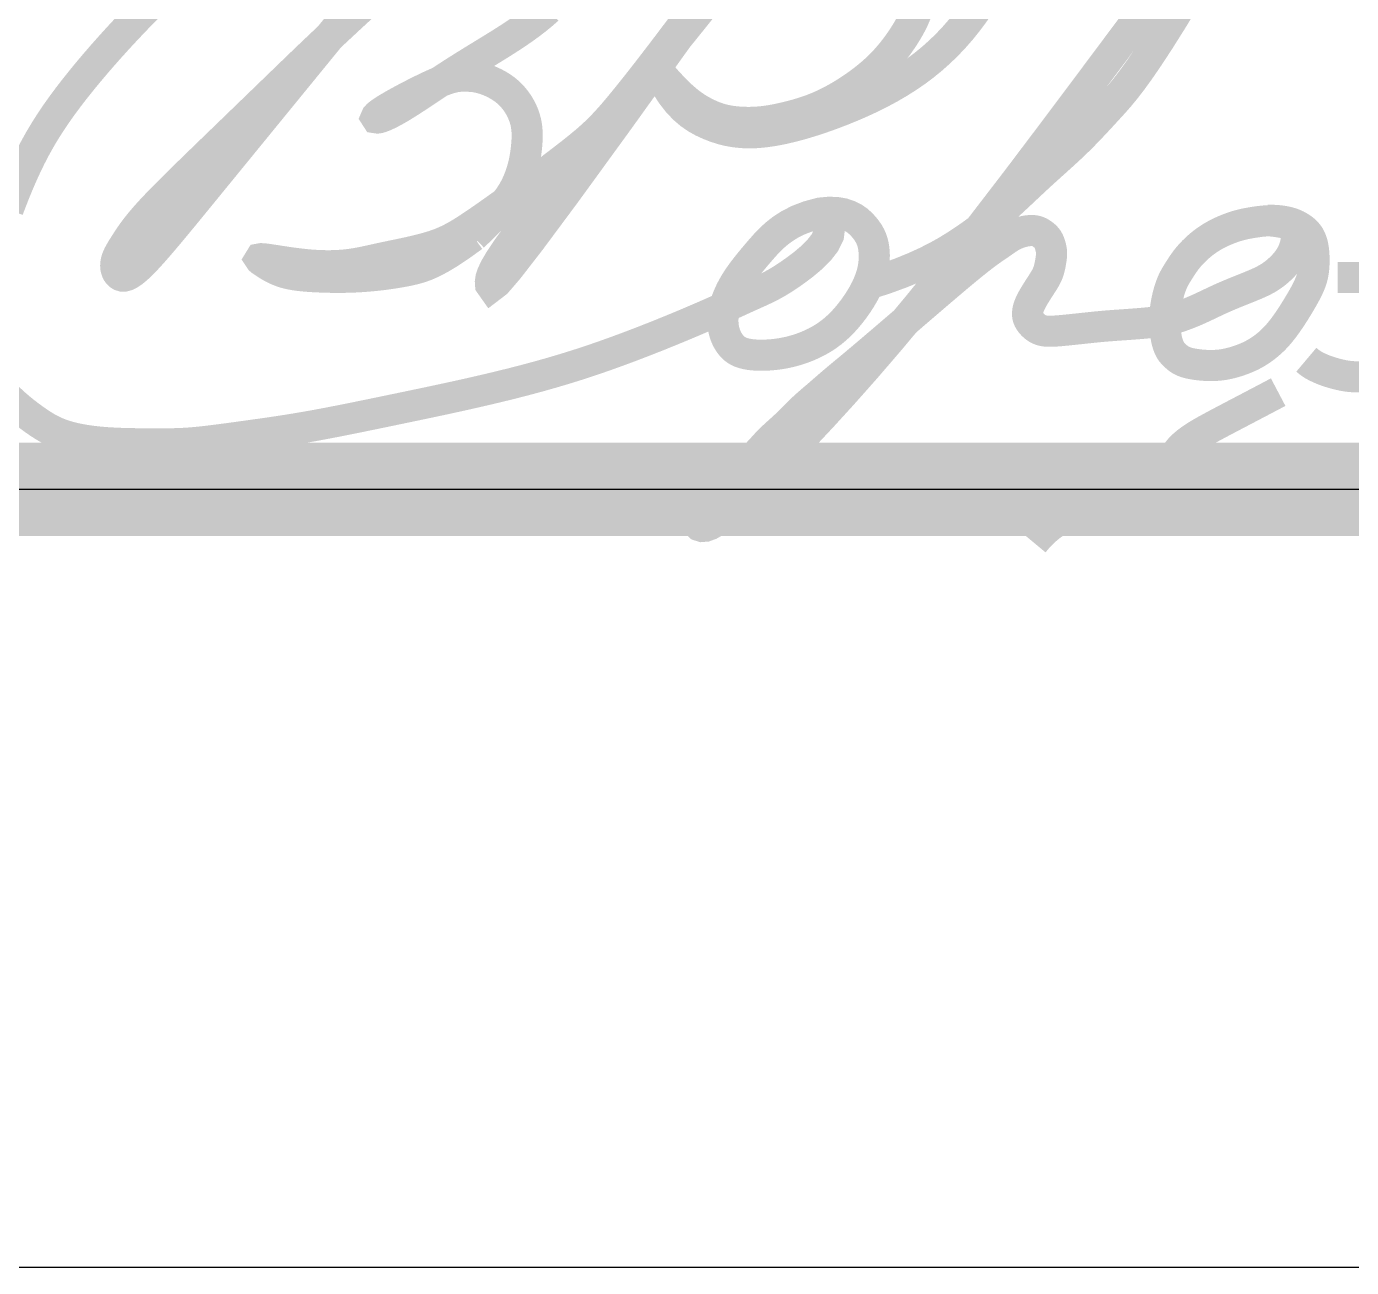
# Model space of a CAD drawing. Header units: millimetres. Extents: x 4241 to 6572, y 870 to 1291.
# Drawn here: x 4513.52 to 4522.04, y 880.9 to 888.88 of the extents above; entities that cross this region are included whole.
import ezdxf
from ezdxf.enums import TextEntityAlignment as Align

# ---------------------------------------------------------------- set-up
doc = ezdxf.new("R2010")
doc.units = ezdxf.units.MM
for name, color, linetype in [('00_штамп', 7, 'Continuous'), ('_Штамп_рамка', 7, 'Continuous'), ('Подписи сотрудников', 7, 'Continuous')]:
    doc.layers.add(name, color=color, linetype=linetype)
doc.layers.add('ДО-Оформление-Штамп', color=7, linetype='Continuous', lineweight=13)
doc.styles.add('Romans_2.5', font='romans.shx', dxfattribs={"width": 0.75, "height": 2.5})

# ---------------------------------------------------------------- blocks, each defined once
blk = doc.blocks.new('Подписи4')
at = {"layer": 'Подписи сотрудников', "color": 5, "lineweight": 30, "const_width": 0.2, "flags": 128}
for points in [[(6.089799349855866, 2.680267915287004), (6.129910238914135, 2.605017829640019), (6.170078622734991, 2.542008264875221), (6.210302533135518, 2.489854336902681), (6.250580002041943, 2.447171161777987), (6.290909061344109, 2.412573855702249), (6.331287742859104, 2.384677534585535), (6.371714078476771, 2.362097314556195), (6.412186099905057, 2.343448311597058), (6.452767486179482, 2.327592917729817), (6.493784503208417, 2.314382628549538), (6.535629063864008, 2.303916215326353), (6.5786930810184, 2.296292449621433), (6.623368467616501, 2.291610102632148), (6.670047136494077, 2.28996794591967), (6.719121000559653, 2.29146475082689), (6.770981972721756, 2.296199288842217), (6.825879411398319, 2.304212416359405), (6.883492457517832, 2.315313330630488), (6.943357697409056, 2.329253313958361), (7.005011717619027, 2.34578364871868), (7.067991104476505, 2.36465561706882), (7.131832444492147, 2.385620501457197), (7.196072323994713, 2.408429584041187), (7.260247329603999, 2.432834147123685), (7.323941468884414, 2.458641427813745), (7.38692843485228, 2.485882481280896), (7.449029341868709, 2.514644317646344), (7.510065304076534, 2.545013946740255), (7.569857435946005, 2.577078378538317), (7.628226851583577, 2.610924623088977), (7.68499466531398, 2.646639690222401), (7.739981991534705, 2.684310589987035), (7.793050500830986, 2.724019288300951), (7.844224089885074, 2.765827574778996), (7.893567211785239, 2.809792195051159), (7.941144319546993, 2.855969894892951), (7.987019866258606, 2.904417419643323), (8.03125830504473, 2.955191515223305), (8.073924088884496, 3.008348927117368), (8.115081670902555, 3.063946400955501), (8.154724605764613, 3.121944214811265)], [(2.827645946444363, 3.120811267593126), (2.772560034999742, 3.064827344654077), (2.718924755089802, 3.009269971383219), (2.666706639383165, 2.954092041921285), (2.615872220693973, 2.89924645026349), (2.56638803154533, 2.844686090623327), (2.518220604787757, 2.790363857068769), (2.471336473017118, 2.73623264366779), (2.425702169047554, 2.682245344561125), (2.381306728447498, 2.628349749077643), (2.338229198930321, 2.574473227444287), (2.296571131145583, 2.520538045221656), (2.256434075742845, 2.466466468043109), (2.217919583335288, 2.412180761178206), (2.181129204608851, 2.357603190405825), (2.146164490103956, 2.302656021141047), (2.113126990579303, 2.24726151879895), (2.082076253090463, 2.191380030138134), (2.052903810353428, 2.135124225908839), (2.025459191635719, 2.078644857986546), (1.999591926204857, 2.022092678246736), (1.975151543110087, 1.965618438492129), (1.951987571728068, 1.909372890670966), (1.929949541180804, 1.853506786585967), (1.908886980735815, 1.798170878258134)], [(1.911798110876816, 0.5840386048776054), (1.944499450100238, 0.5533988035431321), (1.977767976303994, 0.5244613710356134), (2.010894705808141, 0.4974476152829084), (2.043170654750838, 0.472578844212876), (2.073886839415763, 0.4500763658988944), (2.102531932095417, 0.4300848815300924), (2.129385229408626, 0.4124426659955134), (2.154923684092182, 0.3969113878820281), (2.179624248882874, 0.3832527154127092), (2.203963876481112, 0.3712283171016679), (2.228419519587305, 0.3605998610992174), (2.253468130938245, 0.3511290159194687), (2.27958666327072, 0.3425774499310137), (2.307176874009429, 0.3347465533561262), (2.336339739694495, 0.3275966043411245), (2.367101041517572, 0.3211276028132488), (2.399486560670312, 0.3153395488452588), (2.433522078417127, 0.3102324424371545), (2.46923337598605, 0.3058062835161763), (2.506646234641494, 0.3020610721550838), (2.54578643557511, 0.2989968082811174), (2.586574486621657, 0.2965993055959188), (2.628509802370218, 0.2947976318801011), (2.670986523871079, 0.2935066688341976), (2.713398792320049, 0.2926412980859823), (2.755140748840176, 0.2921164009721906), (2.795606534554508, 0.2918468592661156), (2.834190290586093, 0.2917475544500121), (2.870286158203498, 0.2917333680061347), (2.90351816099178, 0.2917503917096838), (2.934429853293523, 0.291869557489008), (2.96379467191332, 0.2921930075654018), (2.992386053728524, 0.2928228840873999), (3.020977435470968, 0.2938613289852583), (3.050342254054385, 0.2954104846985501), (3.081253946283368, 0.2975724930120123), (3.11448594910803, 0.3004494963652178), (3.150619113866242, 0.3041096968927377), (3.189463950938489, 0.3084855378374414), (3.230638385129396, 0.313475522500994), (3.273760341316347, 0.3189781542578203), (3.318447744449486, 0.324891936482345), (3.364318519369817, 0.3311153724762335), (3.410990590991105, 0.3375469656139103), (3.458081884227113, 0.3440852192698003), (3.505340431392369, 0.3506679284446363), (3.553034694768257, 0.3573900544261051), (3.601563244073304, 0.364385850491999), (3.651324649026037, 0.3717895695563129), (3.702717479272223, 0.3797354646785607), (3.75614030467591, 0.3883577889182561), (3.811991694810104, 0.3977907954076727), (3.870670219538852, 0.4081687371335647), (3.932438028340812, 0.4195804282908284), (3.997011590171724, 0.4319329273248513), (4.063970953965736, 0.4450878540346821), (4.132896168511479, 0.4589068278555715), (4.203367282706722, 0.4732514685138085), (4.274964345340095, 0.4879833955901631), (4.347267405309367, 0.5029642287381648), (4.419856511439548, 0.5180555876113431), (4.492404511828909, 0.5331582976332356), (4.564955451923424, 0.5483300078167304), (4.637646176405951, 0.5636675731630021), (4.710613529886587, 0.5792678486732257), (4.783994357084566, 0.5952276890575376), (4.857925502646367, 0.6116439493171129), (4.932543811218466, 0.6286134843803666), (5.007986127520098, 0.6462331491757141), (5.084372985538039, 0.6646071279947137), (5.16175967654749, 0.6838689227270152), (5.240185181163952, 0.7041593645526518), (5.319688480075683, 0.7256192846516569), (5.400308553789046, 0.7483895143495829), (5.482084382955918, 0.7726108848992226), (5.56505494822818, 0.7984242274078497), (5.649259230184953, 0.8259703732737762), (5.734583338043421, 0.8552882410122038), (5.820301895718558, 0.8860090989155651), (5.90553665554512, 0.9176623023931825), (5.989409370039766, 0.9497772071454165), (6.071041791646394, 0.9818831687271086), (6.149555672808901, 1.0135095426931), (6.224072765898427, 1.044185684598233), (6.293714823468008, 1.073440949997348), (6.357823546958798, 1.100896060609557), (6.416620433982871, 1.126537202665531), (6.470546931149556, 1.150441928632972), (6.520044485068183, 1.172687790688542), (6.565554542457221, 1.193352341227182), (6.607518549853239, 1.212513132716595), (6.646377953938327, 1.230247717406201), (6.682574201321813, 1.246633647690942), (6.716632740853356, 1.261887110024873), (6.749415030198406, 1.276778827025737), (6.781866529189983, 1.292218155515911), (6.814932697806626, 1.309114452172253), (6.849558995808593, 1.328377073671618), (6.886690883101664, 1.350915376909143), (6.927273819591619, 1.377638718488924), (6.972253265220616, 1.409456455306099), (7.021642362769171, 1.446922327243556), (7.071724987680909, 1.489167607663148), (7.117852698346951, 1.534967953278283), (7.155377053194798, 1.583099020656846), (7.17964961057919, 1.632336466366723), (7.18602192900039, 1.681455947121322), (7.169845566813137, 1.729233119415767), (7.126472082444934, 1.774443640036225)], [(4.177428629872566, 3.158926720218915), (4.067267457675598, 3.022058225990804), (3.966303331607605, 2.897688512542118), (3.870087847562218, 2.779752038198239), (3.77502206450049, 2.663326525956109), (3.680904891361251, 2.548062760845824), (3.588384699823337, 2.434754793005595), (3.498109861529201, 2.324196672573635), (3.410728748084921, 2.217182449760912), (3.326889731096571, 2.114506174705639), (3.247241182315747, 2.016961897473266), (3.172431473203005, 1.925343668274763), (3.102985096110615, 1.840333376178933), (3.038931025611646, 1.762164265758656), (2.980174356916223, 1.690957420517407), (2.926620185270849, 1.626833923958657), (2.87817360584927, 1.569914859585879), (2.834739713861609, 1.520321310757026), (2.796223604481611, 1.478174361121091), (2.76253037299216, 1.443595094181546), (2.733506134526806, 1.416556167908311), (2.708761084021944, 1.396436538937451), (2.687846436373775, 1.382466738298717), (2.670313406478499, 1.373877297240142), (2.655713209195937, 1.369898746864237), (2.64359705956781, 1.369761618273515), (2.633516172308418, 1.372696442570486), (2.625021762459482, 1.377933750930424), (2.617748367001013, 1.384805328428229), (2.611663811466542, 1.393047975155241), (2.60681924350979, 1.40249974546623), (2.603265810893618, 1.412998693424925), (2.601054661198987, 1.424382873095055), (2.600236942188758, 1.436490338758631), (2.600863801480273, 1.449159144479381), (2.602986386836392, 1.462227344393796), (2.606627242848162, 1.475573996952335), (2.611694502256114, 1.489242177570304), (2.618067694920001, 1.503315965976981), (2.625626350444918, 1.517879441974401), (2.634249998727, 1.533016685073562), (2.643818169371343, 1.548811775149261), (2.654210392274081, 1.565348791858014), (2.665306197076688, 1.582711815001858), (2.677101950493352, 1.601036033546734), (2.690061366728742, 1.620661074496638), (2.704764997096618, 1.641977674164991), (2.721793392656082, 1.665376568719694), (2.741727104648135, 1.691248494692445), (2.765146684168258, 1.719984188251146), (2.792632682493831, 1.751974385854737), (2.824765650793097, 1.787609823525599), (2.861936721664506, 1.827147744491413), (2.903779353572872, 1.870311418036181), (2.949737586449601, 1.916690620285408), (2.999255460262475, 1.965875127219078), (3.05177701490652, 2.017454714817177), (3.10674629034952, 2.071019159277967), (3.163607326413739, 2.126158236508672), (3.221804163139723, 2.182461722634798), (3.280831759756666, 2.239547396905436), (3.340388753194247, 2.297145051573352), (3.400224699534419, 2.355012482014899), (3.460089155041032, 2.412907483679192), (3.519731675905177, 2.470587852088101), (3.578901818354325, 2.527811382617983), (3.637349138543186, 2.58433587071795), (3.694823192699232, 2.639919111837116), (3.751528146630562, 2.694724043988572), (3.809486604686072, 2.750534175586836), (3.871175780649764, 2.809538157683164), (3.939072888451165, 2.873924641183294), (4.015655141983416, 2.94588227713848), (4.103399755103283, 3.02759971652722), (4.204783941740288, 3.121265610400769)], [(5.377988934587165, 3.085451687523346), (5.342338978179441, 3.054160226613931), (5.305640357245693, 3.023847387533351), (5.267689085875872, 2.99443427823735), (5.228730715088432, 2.965911555595994), (5.189123180088473, 2.938287263398706), (5.149224416008337, 2.911569445725945), (5.109392358198647, 2.885766146221613), (5.069984941791745, 2.860885409111688), (5.031360102101871, 2.836935278185592), (4.993875774297749, 2.813923797305506), (4.957780402900653, 2.79181868741307), (4.922884469696555, 2.770426377258445), (4.888888965714841, 2.749512972380217), (4.855494881984896, 2.728844578535245), (4.822403209608865, 2.708187301189355), (4.789314939543374, 2.687307246099408), (4.755931062963327, 2.665970519022267), (4.721952570898111, 2.643943225423754), (4.687194023417078, 2.62109227217752), (4.651924257440669, 2.597687771060919), (4.616525678929293, 2.57410063496809), (4.581380693697838, 2.550701776793176), (4.546871707852233, 2.527862109575835), (4.513381127280127, 2.505952546064691), (4.481291357941927, 2.485343999372162), (4.450984805798043, 2.466407382246871), (4.422788736182383, 2.449448951604609), (4.396809852104752, 2.434516339865695), (4.373099716130355, 2.421592523326581), (4.351709890606116, 2.410660478283717), (4.332691938097241, 2.401703181106313), (4.316097421023414, 2.394703608018062), (4.301977901767941, 2.389644735315414), (4.290384942932405, 2.38650953944034), (4.281460341143656, 2.385309369431525), (4.275706830439276, 2.386169065733156), (4.273717378954871, 2.389241841386138), (4.276084955044325, 2.39468090979517), (4.283402526916007, 2.402639483928397), (4.29626306277828, 2.413270777190519), (4.315259530912272, 2.42672800262244), (4.340984899526347, 2.443164373483341), (4.373662605930122, 2.462562866069675), (4.412037963729063, 2.484225509190765), (4.454486755520747, 2.507284094693205), (4.499384763975513, 2.530870414496349), (4.545107771690937, 2.554116260592309), (4.590031561373735, 2.57615342490044), (4.632531915657864, 2.596113699121815), (4.670984617177282, 2.613128875394068), (4.704154315358437, 2.626554890751322), (4.732361127197919, 2.636644263196104), (4.75631403641205, 2.643873656063988), (4.776722026789912, 2.648719732617792), (4.794294082084207, 2.651659156120331), (4.809739186084016, 2.653168589761663), (4.823766322505662, 2.653724696877362), (4.837084475210986, 2.653804140803004), (4.850312393527247, 2.653775767988009), (4.863707889880288, 2.653577158283042), (4.877438542161372, 2.653038074798133), (4.891671928407277, 2.651988280716068), (4.906575626582026, 2.650257539146878), (4.922317214613258, 2.647675613127831), (4.939064270574136, 2.644072265841714), (4.956984372465058, 2.639277260325798), (4.976163457603661, 2.633145895318194), (4.996360901340495, 2.625635611632788), (5.017254438197824, 2.616729385493272), (5.038521802843434, 2.606410193196098), (5.059840729945108, 2.594661011110475), (5.080888954170632, 2.581464815605614), (5.10134421011503, 2.566804582905206), (5.120884232518847, 2.550663289305703), (5.139229724654115, 2.533060795770325), (5.156273264719175, 2.514164502002131), (5.171950399734897, 2.494178692152673), (5.186196676576628, 2.473307650519018), (5.198947642192479, 2.451755661325478), (5.210138843494178, 2.429727008941882), (5.219705827466214, 2.407425977519779), (5.227584141020316, 2.385056851356239), (5.233743706002542, 2.362770006378014), (5.238291944323691, 2.340500185030578), (5.241370652610613, 2.318128221534607), (5.243121627635674, 2.295534950183537), (5.243686666207623, 2.272601205052524), (5.243207565062448, 2.249207820289485), (5.241826120899759, 2.225235630115094), (5.239684130564683, 2.200565468750028), (5.236870754078382, 2.175103705897527), (5.233264604748229, 2.148858853336606), (5.228691659494189, 2.121864958619881), (5.222977894836049, 2.094156068863413), (5.215949287511876, 2.065766231692578), (5.207431814405254, 2.036729494296196), (5.197251451999591, 2.007079904154125), (5.185234177142092, 1.976851508673462), (5.170999716710185, 1.94589676911437), (5.153342798284257, 1.913341802876857), (5.130851899656818, 1.878131141286758), (5.102115498511239, 1.839209315669905), (5.065722072676408, 1.79552085742489), (5.020260099944835, 1.746010297804787), (4.96431805803627, 1.689622168208189), (4.896484424779601, 1.625300999960928)], [(4.896484424670462, 1.625300999960928), (4.816124245798392, 1.56728186151031), (4.747447250110099, 1.521249967129734), (4.688642564932934, 1.485582122125379), (4.637899317448728, 1.458655131876185), (4.59340663505759, 1.43884580183385), (4.553353645014113, 1.424530937377313), (4.515929474572886, 1.414087343812753), (4.47932325106126, 1.405891826664629), (4.442062593361015, 1.398593235074259), (4.404029086571654, 1.391928594105593), (4.365442807674526, 1.385906972803241), (4.326523833359943, 1.380537440066291), (4.287492240390975, 1.375829064793834), (4.248568105676213, 1.371790916030477), (4.209971505905969, 1.368432062602551), (4.171922517916073, 1.365761573481905), (4.134607832192387, 1.36377751028067), (4.098080594184694, 1.362433904153477), (4.062360562956428, 1.361673778967997), (4.027467497643784, 1.361440158664664), (3.993421157455714, 1.361676066892869), (3.960241301382894, 1.362324527665805), (3.927947688597897, 1.363328564705625), (3.896560078236917, 1.364631201880002), (3.866103579156743, 1.366202049405729), (3.836624699423965, 1.368117063550926), (3.808175296789386, 1.370478786860076), (3.780807229003813, 1.373389761950421), (3.754572353927188, 1.376952531511961), (3.729522529383075, 1.381269638089179), (3.705709613049521, 1.386443624444837), (3.683185462786469, 1.392577033050657), (3.661995824758606, 1.399713078074456), (3.642161998677011, 1.407657659522556), (3.623699172812167, 1.416157348879096), (3.606622535216275, 1.424958717555455), (3.590947274050677, 1.43380833710853), (3.576688577513096, 1.442452778876941), (3.563861633692113, 1.450638614490344), (3.552481630821831, 1.458112415360119), (3.542650311127773, 1.464655237662555), (3.53481563371065, 1.470186076997379), (3.529512111662598, 1.474658413365432), (3.527274258221269, 1.478025727204113), (3.528636586624316, 1.48024149858702), (3.534133609891114, 1.481259207733274), (3.544299841368456, 1.481032334934753), (3.559669794112096, 1.479514360337816), (3.580550396281296, 1.476713992754412), (3.606338235648991, 1.472860855004001), (3.636202314909724, 1.468239798498871), (3.669311636758039, 1.463135674724072), (3.704835203924858, 1.457833335019131), (3.741942019068347, 1.452617630941859), (3.779801084846667, 1.447773413759023), (3.817581404063503, 1.443585534955673), (3.854585799080496, 1.440288786264318), (3.89065237140062, 1.437917720771111), (3.925753042266706, 1.436456831882424), (3.959859732921586, 1.435890612931871), (3.992944364571713, 1.436203557471345), (4.024978858569057, 1.437380158834458), (4.055935135974551, 1.439404910354824), (4.085785118140166, 1.442262305511576), (4.114587046596398, 1.445928072947027), (4.1427444443882, 1.450342882756559), (4.170747154775427, 1.455438640053217), (4.199085021163455, 1.461147250095564), (4.228247886848521, 1.467400618214924), (4.258725595090482, 1.4741306495971), (4.291007989367472, 1.481269249427896), (4.325584912939348, 1.488748323111395), (4.362752849910294, 1.496522474056292), (4.402034847543518, 1.504637098708372), (4.442760594019319, 1.513160291881832), (4.484259777299712, 1.522160148318108), (4.525862085492236, 1.531704762831396), (4.566897206668045, 1.541862230090373), (4.606694828898299, 1.552700644836477), (4.644584640254152, 1.564288101811144), (4.680232404161188, 1.576800512569207), (4.714648185571832, 1.590845055264253), (4.749178124756554, 1.607136724790507), (4.785168362058585, 1.626390515969433), (4.823965037639255, 1.649321423840775), (4.866914291987314, 1.676644443225996), (4.915362265154954, 1.709074569092081), (4.970655097667304, 1.747326796260495), (5.033563768183058, 1.791743017177396), (5.102558609423113, 1.841172714205641), (5.175534792642111, 1.89409226733278), (5.250387489058312, 1.948978056473607), (5.325011869962736, 2.004306461470151), (5.397303106500885, 2.058553862309964), (5.46515636985464, 2.110196638835077), (5.52646683131502, 2.157711171033043), (5.57983342015109, 2.200189528824012), (5.626670097653232, 2.239186542367861), (5.669094583271772, 2.276872731902586), (5.709224596420654, 2.315418617738942), (5.749177856404685, 2.356994720042167), (5.791072082710571, 2.403771559123015), (5.837024994643116, 2.457919655073965), (5.889154311652646, 2.521609528278532), (5.949851223694395, 2.597535177276768), (6.022600803034265, 2.690484514399031), (6.111161592479448, 2.805768930277736), (6.219292134873513, 2.948699815618056), (6.35075097313279, 3.124588561197925)], [(6.922682690846386, 3.903115865771724), (6.300659004254385, 3.028567866943376), (5.83100237482472, 2.373650980237471), (5.492211258378347, 1.907271439425131), (5.262784110918119, 1.598335478059198), (5.12121938822861, 1.415749329838036), (5.046015546312674, 1.328419228387247), (5.015671040954885, 1.305251407477954), (5.008684328267236, 1.315152100881278), (5.007533865199775, 1.332638963152021), (5.010618114383078, 1.354675333871455), (5.020315539504054, 1.383835973622809), (5.039004604467891, 1.42269564306207), (5.069063772961499, 1.473829102845229), (5.112871508890066, 1.539811113555515), (5.172806275940502, 1.623216435848917), (5.251246538017995, 1.726619830235904), (5.349398416100712, 1.851315022370727), (5.463778660695652, 1.993471597245843), (5.589731679564693, 2.147978104633694), (5.722601880360571, 2.309723094524998), (5.857733670917924, 2.473595116764955), (5.990471458925867, 2.634482721198765), (6.11615965214628, 2.787274457817148), (6.230142658377417, 2.926858876465303), (6.32884204572224, 3.049286219186797), (6.412988024193737, 3.155253497619015)], [(7.748620493465978, 3.077735371928611), (7.737152780818406, 3.047652517719143), (7.724395895556199, 3.018558825145192), (7.710472632524443, 2.990322010748969), (7.695505786531839, 2.962809791290965), (7.679618152314333, 2.935889883240634), (7.662932524789767, 2.909430003431225), (7.645548357603957, 2.883326683525411), (7.627471740515148, 2.857591715449416), (7.608685422082317, 2.832265706395447), (7.589172151009961, 2.807389263482946), (7.568914676002578, 2.783002993685841), (7.547895745582764, 2.759147504269094), (7.526098108491396, 2.735863402206633), (7.503504513360213, 2.7131912946179), (7.48011823073216, 2.69116691882391), (7.456024619122445, 2.669806533242991), (7.431329558884727, 2.649121526276758), (7.406138930445422, 2.629123286690628), (7.38055861415819, 2.609823202958978), (7.354694490449447, 2.591232663556184), (7.328652439709231, 2.573363057320421), (7.30253834232758, 2.556225772580547), (7.276439022233944, 2.539832412742726), (7.250365077479046, 2.524195440212679), (7.224308049580259, 2.509327532255156), (7.198259480164097, 2.495241365916627), (7.172210910711556, 2.48194961846184), (7.146153882849148, 2.469464967010026), (7.12007993802149, 2.457800088753174), (7.093980617927855, 2.446967660810515), (7.067867713257556, 2.436969796411177), (7.041834011242145, 2.427766351841456), (7.015992548357872, 2.419306619643066), (6.990456361044608, 2.411539892139444), (6.965338485814982, 2.404415461799545), (6.940751959108866, 2.397882620874043), (6.91680981725699, 2.391890661977413), (6.893625096844744, 2.386388877287573), (6.871265076032842, 2.381336419069157), (6.849613999938128, 2.376731879060571), (6.828510355543813, 2.372583708577622), (6.807792629796722, 2.368900359154395), (6.787299309607306, 2.365690282179457), (6.766868881813252, 2.362961929114135), (6.746339833470529, 2.360723751419755), (6.725550651380445, 2.358984200557643), (6.704386524933625, 2.357752387627443), (6.682919453113982, 2.357040062718625), (6.661268137240086, 2.356859635486217), (6.639551278630506, 2.357223515512487), (6.617887578712953, 2.358144112670743), (6.596395738696856, 2.359633836470493), (6.575194460082685, 2.361705096639525), (6.554402444225389, 2.364370302905627), (6.534075053486276, 2.367664194328427), (6.514014295161587, 2.371710827585957), (6.493958837626678, 2.376656588469814), (6.473647349184148, 2.382647863208149), (6.452818498282113, 2.389831037738077), (6.431210953223172, 2.398352497851192), (6.408563382382681, 2.408358629848408), (6.384614454135999, 2.419995819521318), (6.35905397945794, 2.433587972785062), (6.331376339320968, 2.450169075030317), (6.301027057478905, 2.470950631698543), (6.26745165754005, 2.497144147940162), (6.230095663149086, 2.529961129051117), (6.188404597987073, 2.570613080472867), (6.141823985662313, 2.620311507501356), (6.089799349855866, 2.680267915287004)], [(7.434741963360693, 1.317331132898289), (7.546354261506622, 1.35378688810431), (7.644685606334633, 1.38971207169584), (7.731073455940077, 1.424984680575221), (7.806855268417394, 1.459482711644569), (7.873368501861478, 1.493084161806451), (7.931950614367224, 1.525667027963095), (7.9839390640293, 1.557109307016731), (8.030671308942374, 1.587288995869699), (8.073347834945707, 1.616147772627983), (8.112621238854445, 1.643882040211679), (8.14900714522878, 1.670751882744526), (8.18302117862845, 1.697017384350374), (8.215178963613198, 1.722938629153077), (8.24599612474276, 1.748775701276145), (8.275988286577103, 1.774788684843543), (8.30567107367574, 1.801237663979009), (8.335464147138964, 1.828311633145745), (8.365403314227706, 1.855915228164804), (8.395428418743222, 1.883881995197044), (8.425479304486771, 1.912045480402981), (8.45549581525961, 1.940239229943245), (8.485417794862997, 1.968296789978467), (8.515185087098189, 1.996051706669277), (8.544737535766444, 2.023337526176192), (8.574021429976256, 2.050035397936085), (8.603008840064149, 2.076216884489668), (8.631678281673885, 2.102001151653781), (8.660008270449907, 2.127507365245265), (8.687977322035522, 2.152854691080961), (8.715563952074945, 2.17816229497771), (8.742746676211937, 2.203549342752353), (8.769504010090486, 2.229135000221731), (8.795851369432967, 2.255038139988528), (8.82195177027802, 2.281376461798686), (8.848005128742443, 2.308267372183991), (8.874211360943491, 2.335828277676228), (8.90077038299819, 2.364176584807183), (8.927882111023791, 2.393429700108527), (8.955746461136869, 2.423705030112274), (8.98456334945513, 2.455119981350094), (9.014750787115872, 2.488283588601121), (9.047599165339989, 2.525771399634209), (9.084616970368415, 2.57065059046522), (9.127312688442771, 2.625988337110584), (9.177194805803992, 2.694851815586162), (9.235771808693244, 2.780308201908156), (9.304552183352143, 2.885424672092768), (9.385044416021628, 3.013268402155973), (9.477080067810448, 3.164131355878908)], [(9.323617981675852, 3.229468039245035), (9.107214292061144, 2.940891217100443), (8.873160095793537, 2.627557083063152), (8.63084380925693, 2.303995894973923), (8.389653848834996, 1.984737910673289), (8.15897863091186, 1.684313388002124), (7.94645045989364, 1.414390269411797), (7.752677192278497, 1.175187235797125), (7.576510572586585, 0.9640606526634201), (7.416802345338283, 0.7783668855163342), (7.272404255054198, 0.6154622998614059), (7.142168046254483, 0.4727032612039466), (7.024945463459744, 0.3474461350494948), (6.919588251190589, 0.237047286903703), (6.825049170607372, 0.1392570738174754), (6.740685049431931, 0.05340181902374752), (6.665953732025628, -0.02079816269872481), (6.600313062750502, -0.08362255657164042), (6.543220885968367, -0.1353510478164708), (6.494135046041038, -0.1762633216545737), (6.452513387330328, -0.2066390633075343), (6.417813754197823, -0.2267579579968242), (6.389508600318322, -0.2371006970528242), (6.367128816618788, -0.2389519962426903), (6.350219903338939, -0.2337975774423739), (6.338327360718495, -0.2231231625277132), (6.330996688997402, -0.2084144733747735), (6.327773388415153, -0.19115723185962), (6.328202959212149, -0.1728371598580907), (6.331830901627427, -0.1549399792463646), (6.338278152271187, -0.138593855142858), (6.347467393232819, -0.1234967256366417), (6.35939674297174, -0.1089889720590236), (6.37406431994691, -0.09441097574176638), (6.391468242617975, -0.07910311801629177), (6.41160662944435, -0.06240578021402143), (6.434477598885451, -0.04365934366649071), (6.460079269400239, -0.02220418970523497), (6.488273467994532, 0.002368950483173649), (6.518376855859287, 0.02946794629247051), (6.549569802731412, 0.0582503172614679), (6.58103267834781, 0.0878735829287507), (6.611945852445615, 0.1174952628331312), (6.641489694762186, 0.1462728765133079), (6.668844575033972, 0.1733639435080931), (6.693190862998563, 0.1979259833559581), (6.713947767488207, 0.2193375289793948), (6.731489853716994, 0.2378611668352733), (6.746430525994811, 0.2539804967639157), (6.759383188631318, 0.268179118605758), (6.770961245935951, 0.2809406322012364), (6.781778102218595, 0.2927486373907868), (6.792447161788687, 0.3040867340149589), (6.803581828956112, 0.315438521914075), (6.815659220074167, 0.3271938312726661), (6.828611299673184, 0.3393674136523259), (6.842233744326222, 0.3518802509585157), (6.856322230607248, 0.3646533250969242), (6.87067243509, 0.3776076179731263), (6.885080034348221, 0.3906641114928107), (6.899340704955421, 0.4037437875614387), (6.913250123485341, 0.4167676280845853), (6.926653805750448, 0.4296683859175801), (6.939596624518799, 0.442425897713747), (6.952173291796498, 0.455031771076051), (6.964478519590557, 0.4674776136073433), (6.976607019907078, 0.4797550329108162), (6.988653504753074, 0.491855636589321), (7.000712686134648, 0.5037710322458224), (7.012879276058811, 0.5154928274832855), (7.025227008298089, 0.5270195184453996), (7.037745703691371, 0.5383771554386385), (7.050404204843517, 0.5495986773105415), (7.063171354359611, 0.5607170229083067), (7.076015994844283, 0.5717651310792462), (7.088906968902847, 0.5827759406706718), (7.101813119140161, 0.5937823905298956), (7.114703288161081, 0.6048174195041156), (7.127571026714122, 0.6159196800501832), (7.140508718121282, 0.6271506790619696), (7.153633453847533, 0.638577637042772), (7.167062325358302, 0.6502677744958874), (7.180912424119015, 0.6622883119246126), (7.195300841594644, 0.6747064698322447), (7.210344669250389, 0.6875894687220807), (7.226160998551904, 0.7010045290974176), (7.242895474035777, 0.7150547659114181), (7.260807952525056, 0.7299868719160258), (7.28018684391418, 0.7460834343132774), (7.301320558097814, 0.7636270403050958), (7.324497504970168, 0.7829002770934039), (7.350006094426135, 0.8041857318801249), (7.378134736359698, 0.8277659918672953), (7.409171840665977, 0.8539236442566107), (7.443310998979541, 0.882851649441136), (7.480366529897765, 0.9143844605781624), (7.520057933758153, 0.9482669040158953), (7.562104710898666, 0.9842438061025405), (7.606226361656582, 1.022059993186531), (7.652142386370087, 1.061460291615958), (7.699572285376235, 1.102189527739142), (7.748235559013438, 1.143992527904288), (7.797780895113874, 1.186546217847422), (7.847573731491821, 1.229255920854598), (7.896908693455998, 1.27145905959992), (7.945080406315583, 1.312493056757035), (7.991383495379523, 1.351695335000045), (8.035112585956995, 1.388403317002599), (8.075562303356492, 1.421954425438798), (8.112027272887644, 1.451686082982292), (8.144004302075928, 1.477135764685954), (8.171798927315194, 1.498641155117639), (8.19591886721605, 1.516739991224085), (8.216871840388876, 1.53197000995192), (8.23516556544405, 1.544868948248109), (8.251307760992631, 1.555974543059278), (8.265806145644774, 1.565824531332169), (8.279168438011084, 1.574956650013519), (8.291845150956533, 1.583811101610081), (8.304057974362877, 1.592437950869225), (8.315971392366464, 1.600789728098334), (8.327749889103188, 1.608818963604449), (8.339557948709626, 1.616478187695179), (8.351560055321443, 1.62371993067768), (8.363920693075215, 1.630496722859334), (8.376804346107065, 1.63676109454741), (8.390311561124008, 1.642464660567384), (8.404287135116874, 1.647555373815976), (8.418511927647387, 1.651980271708226), (8.432766798277271, 1.65568639165906), (8.44683260656825, 1.658620771083406), (8.46049021208205, 1.66073044739619), (8.473520474380393, 1.661962458012454), (8.485704253025006, 1.662263840346895), (8.49687253774323, 1.661611265641909), (8.507056838924882, 1.660099940448845), (8.5163387971254, 1.657854705146747), (8.524800052900218, 1.655000400114318), (8.532522246804774, 1.651661865730375), (8.539587019394503, 1.647963942373735), (8.54607601122484, 1.644031470423215), (8.552070862851224, 1.639989290257517), (8.557642472650969, 1.635938282991219), (8.562818770288004, 1.631883492680117), (8.56761694324814, 1.62780600411611), (8.572054179017869, 1.62368690209064), (8.576147665082544, 1.619507271395491), (8.579914588928432, 1.615248196821994), (8.58337213804134, 1.610890763162047), (8.586537499907308, 1.606416055207092), (8.589429294302136, 1.601808940790534), (8.592071870163409, 1.597069419912486), (8.594491008718478, 1.59220127561457), (8.596712491194921, 1.587208290938747), (8.598762098820089, 1.582094248926751), (8.60066561282133, 1.576862932620315), (8.602448814426225, 1.571518125061402), (8.604137484862122, 1.566063609291632), (8.605748095468925, 1.560500646324954), (8.607259878034938, 1.554820409063495), (8.608642754460789, 1.549011548381827), (8.609866646647106, 1.543062715154178), (8.610901476494519, 1.536962560254892), (8.611717165903656, 1.530699734558311), (8.612283636775146, 1.524262888938779), (8.612570811009618, 1.517640674270524), (8.612557920395602, 1.510822371935205), (8.61226143627323, 1.503799785341926), (8.611707139870532, 1.496565348407216), (8.610920812415543, 1.489111495047496), (8.609928235136294, 1.481430659179182), (8.608755189260819, 1.473515274718693), (8.607427456017149, 1.465357775582561), (8.605970816633317, 1.456950595686976), (8.604398877868789, 1.448294680792515), (8.60267654860786, 1.439425024035927), (8.600756563266259, 1.430385130397781), (8.598591656260396, 1.421218504859098), (8.596134562005545, 1.411968652400333), (8.59333801491789, 1.402679078002393), (8.59015474941316, 1.39339328664596), (8.586537499907308, 1.384154783311715), (8.582448310703512, 1.374984374729593), (8.577886465656547, 1.365812074626206), (8.57286055850841, 1.356545198477193), (8.567379183001322, 1.347091061758192), (8.561450932877051, 1.337356979945071), (8.555084401878275, 1.327250268513353), (8.548288183746536, 1.316678242938792), (8.541070872224054, 1.305548218697027), (8.533465409990868, 1.293810385737743), (8.525602135476674, 1.281586431905907), (8.517635736049215, 1.269040919520421), (8.509720899076228, 1.256338410900071), (8.502012311925, 1.243643468363985), (8.494664661963498, 1.231120654230949), (8.487832636559233, 1.218934530819865), (8.481670923079946, 1.207249660449634), (8.476301982358109, 1.19619511410508), (8.471719369087396, 1.185757997434621), (8.467884411426212, 1.175889924752823), (8.464758437533192, 1.166542510374029), (8.462302775566513, 1.157667368612806), (8.460478753685038, 1.149216113783382), (8.459247700047172, 1.141140360200211), (8.45857094281132, 1.133391722177862), (8.458423416895357, 1.125919708524521), (8.458834484252748, 1.118665406023524), (8.459847113596425, 1.111567795952169), (8.46150427363932, 1.104565859587865), (8.463848933093914, 1.097598578207794), (8.466924060673364, 1.090604933089253), (8.470772625090376, 1.083523905509423), (8.475437595057883, 1.076294476745716), (8.480948332529351, 1.068891415070198), (8.487279772422653, 1.061432636735049), (8.494393242896194, 1.05407184498722), (8.502250072108609, 1.046962743073891), (8.510811588218075, 1.040259034241899), (8.520039119383455, 1.034114421738536), (8.529893993763153, 1.028682608810641), (8.540337539515576, 1.024117298705278), (8.551383363400419, 1.020536041786954), (8.56325418658139, 1.017911776890401), (8.576225008822576, 1.016181289967449), (8.590570829888748, 1.015281366970157), (8.606566649544448, 1.015148793850585), (8.624487467554218, 1.015720356560792), (8.6446082836826, 1.016932841052721), (8.667204097694366, 1.018723033278548), (8.69240381572854, 1.021019970162683), (8.719751969424806, 1.023721692520212), (8.748646996797106, 1.026718492138571), (8.77848733586029, 1.029900660805311), (8.808671424628074, 1.033158490307869), (8.838597701115077, 1.036382272433684), (8.867664603335243, 1.039462298970307), (8.89527056930342, 1.042288861705174), (8.920978750434188, 1.044779994732608), (8.945011151746257, 1.046964701372872), (8.96775449165898, 1.048899727253229), (8.989595488591704, 1.050641818000827), (9.010920860963779, 1.052247719242814), (9.032117327194783, 1.053774176606339), (9.05357160570361, 1.055277935718664), (9.075670414909837, 1.056815742206709), (9.098687322288015, 1.058435829853693), (9.122443291533727, 1.060152385066431), (9.146646135397532, 1.061971082407922), (9.171003666629986, 1.063897596440825), (9.195223697981874, 1.065937601728024), (9.21901404220398, 1.068096772832405), (9.242082512046863, 1.070380784316626), (9.26413692026108, 1.072795310743686), (9.284967912303955, 1.075353908013426), (9.304697464457831, 1.07810165737385), (9.323530385712274, 1.081091521410031), (9.341671485056168, 1.084376462707041), (9.359325571478394, 1.088009443849955), (9.376697453968518, 1.092043427423732), (9.393991941515424, 1.096531376013672), (9.411413843107994, 1.101526252204735), (9.429124527287968, 1.107064625400881), (9.447111600805101, 1.113117492282072), (9.465319229961324, 1.119639456347045), (9.483691581059247, 1.126585121094649), (9.502172820400801, 1.133909090023508), (9.520707114287916, 1.141565966632584), (9.539238629023203, 1.149510354420613), (9.557711530908591, 1.157696856886332), (9.576088597478702, 1.166081338542426), (9.594407051199823, 1.174624707956241), (9.6127227257698, 1.183289134709071), (9.631091454887382, 1.192036788382211), (9.649569072250642, 1.200829838556729), (9.66821141155856, 1.209630454814032), (9.687074306508975, 1.218400806735417), (9.706213590800644, 1.227103063901836), (9.725663929282746, 1.235705935306783), (9.745375311408907, 1.244204287591401), (9.765276557783181, 1.252599526808922), (9.785296489010534, 1.26089305901246), (9.805363925694792, 1.269086290255473), (9.825407688440691, 1.277180626591075), (9.845356597852287, 1.285177474072498), (9.865139474534544, 1.293078238752969), (9.884689627579974, 1.300900728258625), (9.903958320036054, 1.3087283565078), (9.922901303438948, 1.31666093899139), (9.94147432932482, 1.32479829120075), (9.959633149229603, 1.333240228626778), (9.977333514689462, 1.342086566760827), (9.994531177240106, 1.351437121093795), (10.01118188841792, 1.361391707117036), (10.02723824561622, 1.372010248167953), (10.04264022965822, 1.383193098970082), (10.05732466722407, 1.39480072209335), (10.07122838499458, 1.406693580107685), (10.08428820965014, 1.418732135583127), (10.09644096787133, 1.430776851089377), (10.10762348633853, 1.442688189196474), (10.11777259173209, 1.454326612474347), (10.12685060757167, 1.465581279951834), (10.1349218447333, 1.476456136493539), (10.14207611093161, 1.486983823422861), (10.14840321388215, 1.497196982063201), (10.15399296129931, 1.507128253738074), (10.15893516089841, 1.516810279770993), (10.16331962039408, 1.526275701485361), (10.16723614750185, 1.535557160204576), (10.17075814969303, 1.544684063806017), (10.17389343346781, 1.553672886382174), (10.17663340508284, 1.562536868579627), (10.17896947079498, 1.571289251044618), (10.18089303686088, 1.579943274423613), (10.18239550953717, 1.588512179362965), (10.18346829508073, 1.597009206509256), (10.18410279974819, 1.605447596508611), (10.1842911459421, 1.613829871389271), (10.18402832064589, 1.622115678704859), (10.18331002698869, 1.630253947390997), (10.18213196810029, 1.638193606382856), (10.18048984710936, 1.645883584616058), (10.17837936714545, 1.653272811025772), (10.1757962313377, 1.660310214547621), (10.17273614281544, 1.666944724116775), (10.16919265627166, 1.673135041526848), (10.16515073265668, 1.678878960003317), (10.16059318448447, 1.684184045629763), (10.15550282426921, 1.689057864489769), (10.14986246452463, 1.693507982666915), (10.14365491776539, 1.697541966244671), (10.13686299650499, 1.701167381306846), (10.12946951325762, 1.704391793936907), (10.12148172246361, 1.707228465586695), (10.11300464626584, 1.709713439180859), (10.10416774873352, 1.711888453012421), (10.09510049393634, 1.713795245374286), (10.08593234594287, 1.715475554559589), (10.07679276882254, 1.716971118861125), (10.06781122664484, 1.718323676571913), (10.05911718347852, 1.719574965984975), (10.05079174971024, 1.720753401524803), (10.0427226209963, 1.721834102143021), (10.03474913930972, 1.722778862922723), (10.026710646624, 1.72354947894712), (10.0184464849126, 1.724107745299307), (10.0097959961488, 1.724415457062378), (10.00059852230606, 1.724434409319542), (9.990693405357888, 1.724126397153896), (9.979969164294971, 1.723465635367461), (9.96851102617893, 1.72247601763695), (9.956453395088602, 1.721193857357889), (9.943930675103047, 1.719655467925804), (9.93107727030133, 1.717897162736222), (9.918027584762058, 1.715955255184554), (9.904916022564748, 1.713866058666554), (9.89187698778801, 1.711665886577634), (9.879007267580846, 1.709375521670836), (9.866253181372258, 1.706953624129369), (9.853523431661415, 1.704343323493958), (9.840726720947487, 1.701487749305329), (9.82777175172896, 1.698330031104206), (9.81456722650546, 1.694813298431313), (9.8010218477757, 1.690880680827377), (9.787044318038852, 1.68647530783312), (9.772579333466638, 1.681555461961807), (9.757715564923728, 1.676140037617074), (9.742577676946894, 1.670263082174984), (9.72729033407336, 1.663958643011597), (9.711978200840576, 1.657260767503089), (9.696765941785543, 1.650203503025637), (9.681778221445484, 1.6428208969553), (9.667139704357396, 1.635146996668141), (9.652951246270277, 1.627212066498487), (9.639218467778846, 1.619031238612934), (9.625923180689824, 1.610615862136456), (9.613047196809703, 1.601977286193687), (9.600572327944974, 1.593126859909489), (9.588480385901903, 1.584075932408609), (9.57675318248721, 1.574835852816022), (9.565372529507613, 1.565417970256249), (9.554327171432988, 1.5558383626568), (9.54363358338901, 1.546132023154314), (9.533315173165192, 1.536338673688192), (9.523395348550594, 1.526498036197381), (9.513897517334954, 1.516649832621397), (9.50484508730733, 1.5068337848993), (9.49626146625701, 1.497089614970491), (9.488170061973506, 1.487457044773919), (9.480578922624545, 1.477964762377155), (9.473434657891403, 1.468597320359777), (9.466668517833568, 1.459328237429531), (9.460211752511213, 1.450131032294166), (9.453995611983828, 1.440979223661429), (9.447951346311129, 1.431846330239068), (9.442010205552833, 1.422705870734831), (9.436103439768658, 1.413531363856464), (9.430180202648444, 1.404294436790678), (9.424261262402979, 1.394959150640034), (9.418385290873175, 1.385487674986052), (9.412590959899944, 1.375842179410256), (9.406916941324198, 1.365984833494167), (9.401401906987076, 1.355877806819308), (9.396084528729034, 1.3454832689672), (9.391003478391212, 1.334763389519367), (9.386189550217296, 1.323694209210771), (9.381642028062515, 1.31230725338969), (9.377352318184649, 1.300647918557956), (9.3733118268417, 1.288761601217288), (9.36951196029122, 1.276693697869632), (9.36594412479144, 1.264489605016479), (9.362599726600138, 1.252194719159888), (9.35947017197509, 1.239854436801579), (9.356549731755194, 1.227510371401308), (9.353844135102236, 1.215189004251897), (9.351361975758891, 1.202913033603863), (9.349111847467839, 1.19070515770818), (9.347102343971756, 1.178588074815366), (9.34534205901332, 1.166584483176393), (9.343839586335207, 1.154717081041781), (9.342603519680097, 1.143008566662502), (9.341638155919327, 1.131472180684568), (9.340930604438881, 1.120083333336652), (9.340463677753405, 1.10880797724235), (9.340220188377543, 1.097612065025714), (9.340182948825941, 1.08646154931057), (9.340334771613243, 1.075322382720742), (9.340658469254095, 1.064160517880168), (9.34113685426314, 1.052941907412787), (9.341757854560683, 1.041648154513155), (9.342529859689648, 1.03032346465875), (9.34346637459862, 1.019027693898011), (9.344580904235954, 1.007820698279147), (9.345886953550462, 0.9967623338505973), (9.347398027490499, 0.9859124566604578), (9.349127631004649, 0.9753309227570526), (9.351089269041722, 0.9650775881888194), (9.353289826351329, 0.9552071672799229), (9.355709706888774, 0.9457538074582317), (9.3583226944113, 0.9367465144279095), (9.361102572675236, 0.9282142938927791), (9.36402312543737, 0.9201861515566634), (9.367058136454489, 0.9126910931237262), (9.370181389483378, 0.9057581242977903), (9.373366668280823, 0.8994162507826786), (9.376597458312062, 0.8936723459788709), (9.37989605187704, 0.8884447540713154), (9.383294442984607, 0.8836296869416174), (9.38682462564293, 0.8791233564712684), (9.390518593860861, 0.87482197454176), (9.394408341647022, 0.8706217530345839), (9.398525863009809, 0.8664189038313452), (9.402903151957844, 0.8621096388133083), (9.407571732256201, 0.857618886762566), (9.41256124669485, 0.8529864440633901), (9.417900867820208, 0.8482808240001987), (9.423619768179151, 0.8435705398578648), (9.429747120317643, 0.8389241049208067), (9.43631209678233, 0.8344100324738974), (9.443343870119861, 0.8300968358015552), (9.450871612876654, 0.8260530281886531), (9.458915929273417, 0.8223320564966343), (9.46746315022915, 0.8189271018953832), (9.476491038337144, 0.815816279131468), (9.485977356190233, 0.8129777029516845), (9.495899866381933, 0.8103894881027145), (9.506236331505079, 0.80802974933124), (9.516964514153415, 0.8058766013839431), (9.528062176919775, 0.803908159007733), (9.539505021203468, 0.8021081400420371), (9.551260503628328, 0.8004826746988556), (9.563294019623982, 0.7990434962828203), (9.575570964620283, 0.7978023380985633), (9.588056734047086, 0.7967709334510573), (9.60071672333379, 0.7959610156449344), (9.613516327910702, 0.7953843179848263), (9.626420943207222, 0.7950525737757062), (9.639405418297201, 0.7949803737207048), (9.65248241683139, 0.79519373811695), (9.66567405610408, 0.7957215446601822), (9.679002453410021, 0.796592671046028), (9.69248972604396, 0.7978359949703417), (9.706157991300188, 0.7994803941286364), (9.720029366473455, 0.8015547462166523), (9.73412596885828, 0.8040879289301301), (9.748451444125294, 0.8070965201548006), (9.762935551448663, 0.8105478985372656), (9.77748957837889, 0.8143971429141175), (9.792024812466252, 0.8185993321221758), (9.806452541260569, 0.8231095449979193), (9.8206840523128, 0.8278828603782813), (9.834630633172765, 0.8328743570997403), (9.84820357139074, 0.8380391139990024), (9.861341248104054, 0.8433477183252762), (9.87409041879664, 0.8488327909778945), (9.886524932539487, 0.8545424612686929), (9.89871863840358, 0.8605248585092795), (9.910745385459677, 0.8668281120117172), (9.922679022778766, 0.8735003510877277), (9.93459339943206, 0.880589705049033), (9.946562364490092, 0.8881443032074685), (9.958639967072259, 0.8962037185406189), (9.970801056491382, 0.9047732986890651), (9.983000682108468, 0.9138498349589099), (9.995193893284295, 0.9234301186563698), (10.0073357393801, 0.9335109410878886), (10.01938126975688, 0.9440890935595689), (10.03128553377564, 0.955161367377741), (10.0430035807974, 0.9667245538485076), (10.05450169763617, 0.9787727704579083), (10.06579112092004, 0.9912894394108207), (10.07689432472898, 1.004255309091945), (10.08783378314411, 1.017651127885642), (10.09863197024606, 1.031457644176612), (10.10931136011527, 1.045655606349555), (10.11989442683284, 1.060225762788832), (10.1304036444792, 1.075148861879143), (10.14085560103695, 1.09040190880205), (10.15124334009556, 1.105946935926454), (10.16155401914625, 1.121742232418455), (10.17177479568022, 1.137746087443929), (10.18189282718913, 1.153916790168978), (10.19189527116396, 1.170212629759249), (10.20176928509591, 1.186591895381071), (10.21150202647664, 1.203012876200091), (10.22106727471942, 1.219429663746382), (10.23038529692599, 1.235779559004754), (10.23936298212061, 1.251995665324102), (10.24790721932754, 1.268011086053434), (10.25592489757037, 1.28375892454153), (10.26332290587357, 1.299172284137171), (10.27000813326117, 1.314184268189365), (10.27588746875699, 1.328727980047006), (10.28089677667231, 1.342760606946058), (10.28508782246581, 1.356335671672355), (10.28854134688299, 1.369530780898572), (10.29133809066957, 1.382423541297612), (10.29355879457103, 1.395091559542379), (10.29528419933354, 1.407612442305776), (10.29659504570213, 1.420063796260592), (10.29757207442276, 1.432523228079845), (10.29828185302176, 1.445048580840535), (10.29873425614733, 1.45761864323697), (10.2989249852285, 1.470192440367668), (10.29884974169454, 1.482728997331151), (10.29850422697427, 1.49518733922605), (10.29788414249697, 1.507526491150657), (10.29698518969167, 1.519705478203605), (10.29580306998719, 1.531683325483414), (10.29432658334599, 1.543423995717944), (10.29251692386356, 1.554911202152198), (10.29032838416902, 1.566133595660517), (10.28771525689103, 1.577079827117132), (10.28463183465851, 1.587738547396611), (10.28103241010035, 1.598098407373186), (10.27687127584568, 1.608148057921198), (10.27210272452317, 1.617876149914991), (10.2666709975615, 1.627279324330402), (10.26048013159038, 1.636386182549586), (10.25342411203883, 1.645233316056192), (10.24539692433609, 1.653857316333642), (10.23629255391143, 1.662294774865813), (10.22600498619431, 1.670582283136241), (10.21442820661355, 1.678756432628461), (10.20145620059884, 1.686853814826122), (10.18691503371929, 1.694861726894487), (10.17035909210495, 1.702570288724587), (10.15127484202549, 1.70972032588918), (10.12914874975104, 1.716052663961136), (10.10346728155127, 1.721308128513101), (10.07371690369655, 1.725227545117832), (10.03938408245654, 1.727551739347973), (9.999955284101134, 1.728021536776396)], [(10.45066923840682, 1.360911774475426), (10.49864738742076, 1.360911774475426), (10.54368217954948, 1.360911774475426), (10.58592400538078, 1.360911774475426), (10.62552325535694, 1.360911774475426), (10.66263031995663, 1.360911774475426)], [(10.64328938612493, 0.7217290313683407), (10.62966042641096, 0.7217290313683407), (10.61603576358652, 0.7217290313683407), (10.60243186896446, 0.7217413262815171), (10.58881078685704, 0.7218273905282331), (10.5751209548082, 0.722060993296509), (10.56131081036187, 0.7225159040654034), (10.547328791062, 0.723265892168456), (10.53312333445251, 0.7243847267209276), (10.51864287811372, 0.7259461772746363), (10.50383585951681, 0.728024012944843), (10.48869583340024, 0.7306617388649101), (10.47339682306233, 0.7337818025671368), (10.45815796892316, 0.7372763875291639), (10.4431984114392, 0.7410376767920752), (10.42873729099415, 0.7449578539062713), (10.41499374808086, 0.7489291019855955), (10.40218692311942, 0.7528436045076887), (10.3905359565299, 0.7565935447319134), (10.38018550966558, 0.7600990058681418), (10.37098232750327, 0.7633916708555262), (10.36269867569831, 0.7665311226564882), (10.35510682026984, 0.7695769441606899), (10.34797902683681, 0.7725887183305531), (10.34108756138198, 0.7756260279829803), (10.33420468966983, 0.7787484561531528), (10.32710267761036, 0.7820155855852136), (10.31958169168252, 0.7855097229303283), (10.31155350231461, 0.7894040689398025), (10.30295778046752, 0.793894548199205), (10.29373419732042, 0.7991770850030662), (10.28382242405246, 0.8054476039369547), (10.27316213169729, 0.8129020293681606), (10.26169299132494, 0.821736285809493), (10.24935467415094, 0.8321462976282419)], [(7.126472082517694, 1.774443639963465), (7.051351844265128, 1.754193260579086), (6.98632061505964, 1.729419018386579), (6.930252170376889, 1.701072705921433), (6.882020285838053, 1.670106115719136), (6.840498736955169, 1.637471040242417), (6.804561299313036, 1.604119271954005), (6.773081748532832, 1.571002603462148), (6.744933859981074, 1.539072827302334), (6.719156991520549, 1.509085484370189), (6.695452828634416, 1.481011110457075), (6.673688638974681, 1.454623989714491), (6.653731690266113, 1.429698406584976), (6.635449250015199, 1.406008645074508), (6.618708586019466, 1.383328989625625), (6.60337696589454, 1.361433724462586), (6.589321657219671, 1.34009713373689), (6.576427350473068, 1.319131210923842), (6.564648427146722, 1.298498785920856), (6.553956691558824, 1.27820039773087), (6.544323947991188, 1.258236585356826), (6.535722000798387, 1.238607887801663), (6.528122654189474, 1.219314844213841), (6.521497712519022, 1.20035799345078), (6.515818980105223, 1.181737874733699), (6.511062892449672, 1.163455563667412), (6.507224409823948, 1.145514283137345), (6.50430312379217, 1.127917792630797), (6.502298625991216, 1.110669851926104), (6.501210507912447, 1.093774220510568), (6.501038361083602, 1.077234657871486), (6.50178177710518, 1.061054923787196), (6.503440347432161, 1.045238777599479), (6.50600756524841, 1.029795885854583), (6.509452529343662, 1.014759541588319), (6.513738240272914, 1.000168944968209), (6.518827698518407, 0.9860632958707356), (6.524683904380481, 0.9724817943906601), (6.531269858377755, 0.9594636404772245), (6.538548561028847, 0.9470480340796712), (6.546483012706858, 0.9352741751472422), (6.555077923830368, 0.9241832423258529), (6.564504845145393, 0.9138243281749965), (6.574977037334293, 0.9042485035870413), (6.586707761006664, 0.8955068397453942), (6.599910276954006, 0.8876504076879428), (6.614797845785915, 0.8807302785253341), (6.631583728221131, 0.8747975232226963), (6.65048118486925, 0.8699032128906765), (6.671614033684136, 0.8660880152574464), (6.694748321014458, 0.8633509845212757), (6.71956065037125, 0.8616807715707182), (6.745727625338304, 0.8610660272943278), (6.772925849426656, 0.8614954025078987), (6.800831926147339, 0.8629575481727443), (6.829122459011387, 0.8654411151046588), (6.857474051602594, 0.8689347542649557), (6.88561505848088, 0.8734290079273705), (6.913480837965153, 0.8789219845612024), (6.941058499495966, 0.8854136843119704), (6.968335152441114, 0.8929041070341555), (6.995297906168389, 0.9013932528005171), (7.021933870118346, 0.9108811216838149), (7.048230153586019, 0.9213677134657701), (7.0741738661211, 0.9328530283646614), (7.099760635418761, 0.9453654391227246), (7.125020163065756, 0.9590468098149358), (7.149990669267254, 0.9740673772585069), (7.174710374046526, 0.9905973784161688), (7.199217497499603, 1.008807050177893), (7.223550259722515, 1.028866629360891), (7.247746880738532, 1.050946352782375), (7.271845580643685, 1.075216457550596), (7.295824121637679, 1.101746929719411), (7.319418434007503, 1.130206753235143), (7.342303990252958, 1.16016466128076), (7.364156262728329, 1.19118938703923), (7.384650723824279, 1.222849663911802), (7.403462846040611, 1.254714225008684), (7.420268101767988, 1.286351803585603), (7.434741963360693, 1.317331132898289), (7.446647574787903, 1.347292823932548), (7.456098765678007, 1.376164998958302), (7.463297037310667, 1.40394765797555), (7.468443890820026, 1.430640800838773), (7.471740827449366, 1.456244427766251), (7.47338934836921, 1.480758538685222), (7.47359095475008, 1.504183133450169), (7.472547147835257, 1.52651821227937), (7.470389084618773, 1.547799902630686), (7.466966545898003, 1.568208842666536), (7.462058968221072, 1.587961798152719), (7.455445788208863, 1.607275534709515), (7.4469064424095, 1.626366818102724), (7.436220367371106, 1.645452413952626), (7.423166999750947, 1.664749088170538), (7.407525776133525, 1.684473606303982), (7.389005247377327, 1.704629374010437), (7.367030421582285, 1.724366356441351), (7.340955421158696, 1.74262115849433), (7.310134368407716, 1.758330385358022), (7.273921385776021, 1.770430641930034), (7.231670595710284, 1.777858533180734), (7.182736120438904, 1.779550664226008), (7.126472082444934, 1.774443640036225)], [(10.06837500345614, 0.623985168870604), (9.949473225269003, 0.5613909414505542), (9.849992276567036, 0.5091992286297682), (9.767695606268944, 0.4660485453614456), (9.70034666329343, 0.4305774065987862), (9.6457088965592, 0.4014243275132685), (9.601545754948575, 0.3772278230580923), (9.56562068745302, 0.356626408259217), (9.53569714280934, 0.3382585982153614), (9.509858564660362, 0.3209768340575465), (9.48746837467229, 0.3044892616280777), (9.468209989053548, 0.2887179528015622), (9.451766824012566, 0.273584979889165), (9.437822295866908, 0.2590124146199742), (9.426059820897763, 0.2449223290868758), (9.416162815240796, 0.2312367953099965), (9.407814695213574, 0.2178778853822223), (9.40072095500841, 0.2047786305165573), (9.394675400898677, 0.1919158996433907), (9.389493916959736, 0.1792775209587489), (9.384992387412467, 0.1668513228041775), (9.380986696404989, 0.1546251333757027), (9.377292728085422, 0.1425867808693511), (9.373726366674646, 0.1307240935539085), (9.3701034962844, 0.1190248996254013), (9.36626137720782, 0.1074828390965195), (9.362122773954297, 0.09611479851901095), (9.357631827287378, 0.08494347611576814), (9.352732677861468, 0.0739915700369238), (9.347369466330974, 0.06328177872364904), (9.341486333350304, 0.05283680032607663), (9.335027419573862, 0.04267933306709892), (9.327936865801576, 0.03283207524236786), (9.320180296917215, 0.0233215082089373), (9.311809275449605, 0.01418924527843046), (9.302896848193313, 0.005480683042151213), (9.29351606194291, -0.002758782054115727), (9.283739963529342, -0.01048375334630691), (9.27364159978356, -0.01764883453415678), (9.26329401750013, -0.02420862902636145), (9.252770263473622, -0.03011774023161706), (9.242116171034695, -0.03535031761839491), (9.231268719367336, -0.03995869300251798), (9.22013767419162, -0.04401474433234398), (9.208632801227623, -0.04759034933795192), (9.196663866122663, -0.05075738582218037), (9.184140634669575, -0.05358773158786789), (9.170972872479297, -0.05615326443785307), (9.157070345308284, -0.05852586224773404), (9.142374634638372, -0.06077426717365597), (9.126954585289468, -0.06295467987638403), (9.110910857843237, -0.06512016536998999), (9.094344112954104, -0.06732378881406476), (9.077355011203736, -0.06961861529543967), (9.060044213173796, -0.07205770990094607), (9.042512379482332, -0.07469413771741529), (9.024860170820148, -0.07758096383167867), (9.007174199895644, -0.08075553296930593), (8.98948488865176, -0.08419230855633941), (8.971808611012648, -0.08785003358480026), (8.954161741120743, -0.09168745126498834), (8.936560653009337, -0.09566330451616523), (8.919021720711726, -0.09973633640311164), (8.901561318297581, -0.1038652900633679), (8.884195819800198, -0.1080089085617146), (8.866894443444153, -0.1121737730745735), (8.849437784000884, -0.1165578180980447), (8.831559280323972, -0.1214068162398689), (8.8129923714489, -0.1269665401077873), (8.793470496229247, -0.1334827624550599), (8.772727093591357, -0.141201255816668), (8.75049560249795, -0.1503677928731122), (8.726509461766227, -0.1612281462321334), (8.700614620747047, -0.1740340603164441), (8.673107069980006, -0.189061166663123), (8.644395310320078, -0.2065910684059418), (8.614887842694998, -0.2269053688969507), (8.584993167959738, -0.2502856713426809), (8.555119787005651, -0.2770135789496635), (8.525676200724092, -0.3073706949971893), (8.497070910006414, -0.3416386226917894)]]:
    blk.add_lwpolyline(points, dxfattribs=at)
blk = doc.blocks.new('*U758')
blk.add_lwpolyline([(0, 0), (0, 297), (420, 297), (420, 0), (0, 0)])
at = {"const_width": 0.6}
blk.add_lwpolyline([(20, 5), (20, 292), (415, 292), (415, 5), (20, 5)], dxfattribs=at)
at = {"style": 'Romans_2.5', "width": 0.75}
blk.add_attdef('ФОРМАТ', text='', height=2.5, dxfattribs=at).set_placement((380, 2.5), align=Align.MIDDLE_LEFT)

msp = doc.modelspace()

# ---------------------------------------------------------------- linework, layer by layer
at = {"layer": '00_штамп', "color": 7, "linetype": 'Continuous', "ltscale": 0.1}
msp.add_lwpolyline([(4471.495633962355, 885.9041808799166), (4656.495633962355, 885.9041808799166)], dxfattribs=at)

# ---------------------------------------------------------------- block references
at = {"layer": '_Штамп_рамка'}
msp.add_blockref('*U758', (4241.495633962355, 880.9041808799166), dxfattribs=at)
at = {"layer": 'ДО-Оформление-Штамп'}
msp.add_blockref('Подписи4', (4511.495633962355, 885.9041808799166), dxfattribs=at)

doc.saveas('drawing.dxf')
